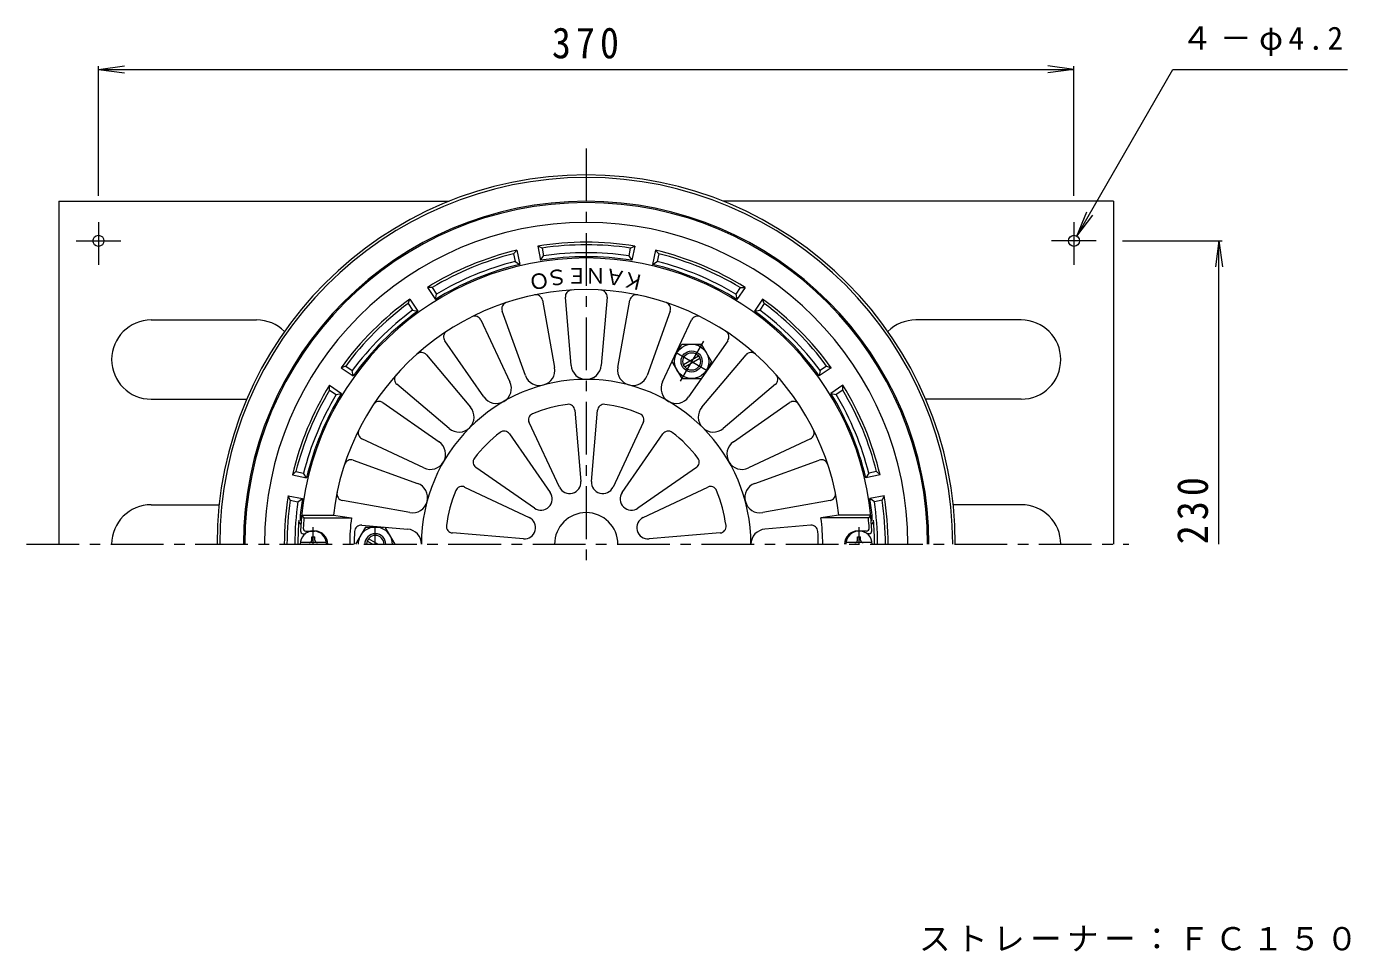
# Model space of a CAD drawing. Units: millimetres, scale not verified. Extents: x -336 to 305, y -464 to 514.
# Drawn here: x -263 to 239, y 164 to 514 of the extents above; entities that cross this region are included whole.
import ezdxf
from ezdxf.enums import TextEntityAlignment as Align

# ---------------------------------------------------------------- set-up
doc = ezdxf.new("R2010")
doc.units = ezdxf.units.MM
doc.header["$LTSCALE"] = 4
doc.linetypes.add('CHAIN1', pattern=[8, 5, -1, 1, -1])
for name, color, linetype, lineweight in [('0-0_通り芯', 3, 'Continuous', 9), ('0-1_躯体', 2, 'Continuous', 9), ('0-2_仕上', 6, 'Continuous', 9), ('0-4_その他', 7, 'Continuous', 9), ('0-5_寸法', 7, 'Continuous', 9), ('0-A', 4, 'Continuous', 9), ('0-B', 2, 'Continuous', 9)]:
    doc.layers.add(name, color=color, linetype=linetype, lineweight=lineweight)
doc.styles.add('ＭＳ ゴシック', font='')
doc.styles.get('ＭＳ ゴシック').set_extended_font_data('MS Gothic')

msp = doc.modelspace()

# ---------------------------------------------------------------- linework, layer by layer
at = {"layer": '0-0_通り芯', "linetype": 'CHAIN1'}
for p, q in [((-50.649, 467.973), (-50.649, 310.532)), ((-262.94, 318.006), (155.1, 318.006))]:
    msp.add_line(p, q, dxfattribs=at)
at = {"layer": '0-0_通り芯'}
for radius in [140, 139]:
    msp.add_arc((-50.649, 318.006), radius, 0, 180, dxfattribs=at)
at = {"layer": '0-1_躯体'}
for p, q in [((-78.16, 428.122), (-76.896, 429.457)), ((-78.16, 428.122), (-77.574, 425.176)), ((-76.896, 429.457), (-75.822, 424.06)), ((-69.05, 431.018), (-67.976, 425.62)), ((-67.371, 430.268), (-69.05, 431.018)), ((-67.976, 425.62), (-66.785, 427.322)), ((-67.371, 430.268), (-66.785, 427.322)), ((-33.926, 430.268), (-34.512, 427.322)), ((-34.512, 427.322), (-33.321, 425.62)), ((-33.926, 430.268), (-32.248, 431.018)), ((-32.248, 431.018), (-33.321, 425.62)), ((-24.401, 429.457), (-25.475, 424.06)), ((-23.138, 428.122), (-24.401, 429.457)), ((-23.138, 428.122), (-23.724, 425.175)), ((-77.574, 425.176), (-75.822, 424.06)), ((-25.475, 424.06), (-23.724, 425.175)), ((-110.897, 415.374), (-107.839, 410.798)), ((-109.059, 415.323), (-110.897, 415.374)), ((-109.059, 415.323), (-107.39, 412.825)), ((-107.839, 410.798), (-107.39, 412.825)), ((7.761, 415.323), (6.093, 412.825)), ((6.093, 412.825), (6.542, 410.798)), ((9.599, 415.374), (6.542, 410.798)), ((7.761, 415.323), (9.599, 415.374)), ((-118.205, 409.212), (-117.549, 410.929)), ((-118.205, 409.212), (-116.536, 406.714)), ((-117.549, 410.929), (-114.491, 406.353)), ((16.251, 410.929), (13.193, 406.353)), ((16.907, 409.212), (15.239, 406.714)), ((16.907, 409.212), (16.251, 410.929)), ((-116.536, 406.714), (-114.491, 406.353)), ((13.193, 406.353), (15.239, 406.714)), ((-141.854, 385.562), (-143.572, 384.906)), ((-143.572, 384.906), (-138.996, 381.848)), ((-141.854, 385.562), (-139.357, 383.894)), ((-138.996, 381.848), (-139.357, 383.894)), ((42.274, 384.906), (37.698, 381.848)), ((38.059, 383.894), (37.698, 381.848)), ((40.556, 385.562), (38.059, 383.894)), ((40.556, 385.562), (42.274, 384.906)), ((-148.016, 378.254), (-143.44, 375.197)), ((-147.965, 376.416), (-148.016, 378.254)), ((46.719, 378.254), (42.143, 375.197)), ((46.668, 376.416), (46.719, 378.254)), ((-147.965, 376.416), (-145.468, 374.748)), ((-145.468, 374.748), (-143.44, 375.197)), ((42.143, 375.197), (44.17, 374.748)), ((46.668, 376.416), (44.17, 374.748)), ((-160.764, 345.517), (-162.1, 344.254)), ((-162.1, 344.254), (-156.702, 343.18)), ((-160.764, 345.517), (-157.818, 344.931)), ((-156.702, 343.18), (-157.818, 344.931)), ((56.521, 344.931), (55.404, 343.18)), ((60.802, 344.254), (55.404, 343.18)), ((59.467, 345.517), (56.521, 344.931)), ((59.467, 345.517), (60.802, 344.254)), ((-163.66, 336.407), (-158.263, 335.334)), ((-162.91, 334.729), (-163.66, 336.407)), ((-162.91, 334.729), (-159.964, 334.143)), ((-159.964, 334.143), (-158.263, 335.334)), ((62.363, 336.407), (56.965, 335.334)), ((58.667, 334.143), (56.965, 335.334)), ((61.613, 334.728), (58.667, 334.143)), ((62.363, 336.407), (61.613, 334.728))]:
    msp.add_line(p, q, dxfattribs=at)
for centre, radius, start, end in [((-50.649, 318.006), 130, 0, 180), ((-50.649, 318.006), 129.5, 0, 180), ((-50.649, 318.006), 122.009, 0, 180), ((-50.649, 318.006), 114.5, 80.752, 99.24799), ((-50.649, 318.006), 114.5, 103.252, 121.74799), ((-50.649, 318.006), 113.5, 104.02753, 120.97246), ((-50.649, 318.006), 109, 80.85307, 99.14693), ((-50.649, 318.006), 113.5, 81.52753, 98.47246), ((-50.649, 318.006), 110.5, 81.603, 98.39699), ((-50.649, 318.006), 114.5, 58.252, 76.74799), ((-50.649, 318.006), 113.5, 59.02753, 75.97246), ((-50.649, 318.006), 109, 103.35307, 121.64693), ((-50.649, 318.006), 110.5, 104.103, 120.89699), ((-50.649, 318.006), 109, 58.35307, 76.64693), ((-50.649, 318.006), 110.5, 59.103, 75.89699), ((-50.649, 318.006), 114.5, 125.752, 144.24799), ((-50.649, 318.006), 113.5, 126.52753, 143.47246), ((-50.649, 318.006), 114.5, 35.752, 54.24799), ((-50.649, 318.006), 113.5, 36.52753, 53.47246), ((-50.649, 318.006), 110.5, 126.603, 143.39699), ((-50.649, 318.006), 109, 125.85307, 144.14693), ((-50.649, 318.006), 109, 35.85307, 54.14693), ((-50.649, 318.006), 110.5, 36.603, 53.39699), ((-50.649, 318.006), 114.5, 148.252, 166.74799), ((-50.649, 318.006), 114.5, 13.252, 31.74799), ((-50.649, 318.006), 113.5, 149.02753, 165.97246), ((-50.649, 318.006), 110.5, 149.103, 165.89699), ((-50.649, 318.006), 109, 148.35307, 166.64693), ((-50.649, 318.006), 109, 13.35307, 31.64693), ((-50.649, 318.006), 110.5, 14.103, 30.89699), ((-50.649, 318.006), 113.5, 14.02753, 30.97246), ((-50.649, 318.006), 114.5, 170.752, 180), ((-50.649, 318.006), 113.5, 171.52753, 180), ((-50.649, 318.006), 110.5, 171.603, 180), ((-50.649, 318.006), 109, 170.85307, 174.63744), ((-50.649, 318.006), 109, 5.36256, 9.14693), ((-50.649, 318.006), 110.5, 0, 8.39699), ((-50.649, 318.006), 113.5, 0, 8.47246), ((-50.649, 318.006), 114.5, 0, 9.24799), ((-50.649, 318.006), 109.351, 175.19084, 180), ((-157.622, 327.006), 2, 175.1911, 230.55983), ((-157.18, 328.006), 2, 174.63742, 216.40279), ((55.883, 328.006), 2, 323.5968, 5.36258), ((56.324, 327.006), 2, 309.44017, 4.8089), ((-50.649, 318.006), 109.351, 0, 4.80916)]:
    msp.add_arc(centre, radius, start, end, dxfattribs=at)
at = {"layer": '0-2_仕上'}
for p, q in [((-67.245, 410.496), (-62.659, 384.938)), ((-56.371, 385.766), (-58.556, 411.64)), ((-42.741, 411.64), (-44.926, 385.766)), ((-38.639, 384.938), (-34.053, 410.496)), ((-90.618, 403.049), (-79.573, 379.549)), ((-73.714, 381.976), (-82.521, 406.403)), ((-18.777, 406.403), (-27.584, 381.976)), ((-21.725, 379.549), (-10.68, 403.049)), ((-89.484, 373.827), (-104.314, 395.142)), ((3.016, 395.142), (-11.813, 373.827)), ((-111.266, 389.807), (-94.516, 369.966)), ((-6.782, 369.966), (9.969, 389.807)), ((-102.608, 361.873), (-122.449, 378.624)), ((21.151, 378.624), (1.311, 361.873)), ((-127.784, 371.671), (-106.469, 356.842)), ((5.171, 356.842), (26.486, 371.671)), ((-54.933, 368.764), (-52.66, 341.831)), ((-48.638, 341.831), (-46.364, 368.764)), ((-60.819, 339.644), (-72.317, 364.106)), ((-28.98, 364.106), (-40.478, 339.644)), ((-112.191, 346.93), (-135.691, 357.975)), ((-79.738, 359.822), (-64.303, 337.633)), ((-36.995, 337.633), (-21.559, 359.822)), ((34.394, 357.975), (10.894, 346.93)), ((-139.045, 349.878), (-114.618, 341.071)), ((-70.276, 331.66), (-92.464, 347.096)), ((-8.833, 347.096), (-31.022, 331.66)), ((13.321, 341.071), (37.748, 349.878)), ((-96.749, 339.675), (-72.287, 328.177)), ((-29.011, 328.177), (-4.549, 339.675)), ((-117.58, 330.016), (-143.138, 334.602)), ((41.841, 334.602), (16.283, 330.016)), ((56.385, 328.006), (38.401, 328.006)), ((57.292, 329.006), (56.385, 328.006)), ((-157.963, 322.006), (-157.149, 322.006)), ((-156.98, 323.006), (-153.649, 323.006)), ((-135.809, 325.198), (-118.408, 323.729)), ((-74.473, 320.017), (-101.407, 322.291)), ((0.109, 322.291), (-26.824, 320.017)), ((34.512, 325.198), (17.111, 323.729)), ((55.682, 323.006), (52.351, 323.006)), ((56.666, 322.006), (55.851, 322.006))]:
    msp.add_line(p, q, dxfattribs=at)
for points in [[(-158.59, 329.006), (-157.683, 328.006), (-139.698, 328.006)], [(-158.59, 329.006), (-146.52, 329.006), (-139.698, 328.006)], [(57.292, 329.006), (45.222, 329.006), (38.401, 328.006)]]:
    msp.add_lwpolyline(points, dxfattribs=at)
for centre, radius, start, end in [((-50.649, 318.006), 108.5, 2.68217, 177.31783), ((-50.649, 318.006), 96.5, 6.54535, 173.45465), ((-69.706, 410.054), 2.5, 10.17256, 101.69687), ((-56.065, 411.85), 2.5, 93.30313, 184.82742), ((-45.232, 411.85), 2.5, 355.17262, 86.69693), ((-31.592, 410.054), 2.5, 78.30362, 169.82791), ((-80.169, 407.251), 2.5, 108.30307, 199.82736), ((-21.129, 407.251), 2.5, 340.17311, 71.69742), ((-92.88, 401.986), 2.5, 25.1725, 116.69681), ((-8.417, 401.986), 2.5, 63.30247, 154.82677), ((-102.261, 396.569), 2.5, 123.30301, 214.8273), ((0.964, 396.569), 2.5, 325.17197, 56.69627), ((-113.177, 388.194), 2.5, 40.17201, 131.69632), ((11.879, 388.194), 2.5, 48.30246, 139.82675), ((-120.836, 380.534), 2.5, 138.30252, 229.82681), ((-68.311, 383.924), 5.743, 199.82715, 10.17284), ((-50.649, 386.249), 5.743, 184.82703, 355.17271), ((-32.986, 383.924), 5.743, 169.82719, 340.17288), ((19.539, 380.534), 2.5, 310.17195, 41.69626), ((-50.649, 318.006), 62.5, 0, 180), ((-84.77, 377.106), 5.743, 214.82727, 25.17296), ((-16.527, 377.106), 5.743, 154.82698, 325.17267), ((-129.212, 369.619), 2.5, 55.17316, 146.69746), ((27.914, 369.619), 2.5, 33.30383, 124.82812), ((-98.904, 366.261), 5.743, 229.8271, 40.17279), ((-70.055, 365.17), 2.5, 112.36513, 205.17522), ((-50.649, 318.006), 53.5, 97.63472, 112.36528), ((-57.424, 368.554), 2.5, 4.82506, 97.63455), ((-43.873, 368.554), 2.5, 82.36568, 175.17577), ((-50.649, 318.006), 53.5, 67.63474, 82.3653), ((-31.243, 365.17), 2.5, 334.82561, 67.6351), ((-2.394, 366.261), 5.743, 139.82716, 310.17285), ((-134.628, 360.238), 2.5, 153.30367, 244.82796), ((-109.749, 352.128), 5.743, 244.82732, 55.173), ((-50.649, 318.006), 53.5, 127.6347, 142.36526), ((-81.791, 358.394), 2.5, 34.82451, 127.634), ((-19.507, 358.394), 2.5, 52.36452, 145.17461), ((-50.649, 318.006), 53.5, 37.63469, 52.36525), ((8.451, 352.128), 5.743, 124.82706, 295.17274), ((33.33, 360.238), 2.5, 295.17332, 26.69763), ((-139.893, 347.527), 2.5, 70.17317, 161.69748), ((-91.037, 349.148), 2.5, 142.36458, 235.17467), ((-10.261, 349.148), 2.5, 304.82445, 37.63394), ((38.595, 347.527), 2.5, 18.30307, 109.82736), ((-56.936, 341.47), 4.291, 205.175, 4.82497), ((-44.362, 341.47), 4.291, 175.17476, 334.82472), ((-142.697, 337.063), 2.5, 168.30368, 259.82797), ((-116.566, 335.669), 5.743, 259.82713, 70.17282), ((-50.649, 318.006), 53.5, 157.63475, 172.36531), ((-97.812, 337.412), 2.5, 64.82567, 157.63516), ((-67.825, 335.183), 4.291, 235.17525, 34.82521), ((-33.472, 335.183), 4.291, 145.17491, 304.82487), ((-3.485, 337.412), 2.5, 22.36513, 115.17522), ((-50.649, 318.006), 53.5, 7.63472, 22.36528), ((15.269, 335.669), 5.743, 109.82715, 280.17284), ((41.399, 337.063), 2.5, 280.17256, 11.69687), ((-50.649, 318.006), 107.5, 174.66246, 176.77034), ((-63.149, 318.006), 77.2, 172.55737, 180), ((-74.112, 324.293), 4.291, 265.17509, 64.82506), ((-50.649, 318.006), 12, 0, 180), ((-27.185, 324.293), 4.291, 115.175, 274.82497), ((-38.149, 318.006), 77.2, 0, 7.44263), ((-50.649, 318.006), 107.5, 3.22966, 5.33754), ((-157.963, 323.006), 1, 175.75238, 270), ((-156.98, 324.006), 1, 176.77013, 270), ((-153.649, 318.006), 5, 0, 90), ((-50.649, 318.006), 88, 176.84834, 180), ((-136.019, 322.707), 2.5, 85.17291, 176.84845), ((-118.891, 318.006), 5.743, 0.00009, 85.17293), ((-101.197, 324.782), 2.5, 172.36574, 265.17583), ((-0.101, 324.782), 2.5, 274.82506, 7.63455), ((17.594, 318.006), 5.743, 94.82707, 179.99995), ((34.722, 322.707), 2.5, 3.15155, 94.82709), ((-50.649, 318.006), 88, 0, 3.15166), ((52.351, 318.006), 5, 90, 180), ((55.682, 324.006), 1, 270, 3.22987), ((56.666, 323.006), 1, 270, 4.24762)]:
    msp.add_arc(centre, radius, start, end, dxfattribs=at)
at = {"layer": '0-4_その他'}
for p, q in [((-235.649, 498.006), (-225.734, 499.312)), ((-235.649, 450.1), (-235.649, 499.206)), ((-235.649, 498.006), (134.351, 498.006)), ((-235.649, 498.006), (-225.734, 496.701)), ((134.351, 498.006), (124.437, 499.312)), ((134.351, 498.006), (124.437, 496.701)), ((134.351, 450.1), (134.351, 499.206)), ((152.794, 433.006), (190.551, 433.006)), ((189.351, 433.006), (188.046, 423.092)), ((189.351, 318.006), (189.351, 433.006)), ((189.351, 433.006), (190.657, 423.092))]:
    msp.add_line(p, q, dxfattribs=at)
at = {"layer": '0-5_寸法'}
for p, q in [((135.401, 434.825), (171.879, 498.006)), ((171.879, 498.006), (238.135, 498.006)), ((135.401, 434.825), (139.228, 444.064)), ((135.401, 434.825), (141.489, 442.758))]:
    msp.add_line(p, q, dxfattribs=at)
at = {"layer": '0-A'}
for p, q in [((-17.818, 387.861), (-14.396, 393.788)), ((-14.396, 393.788), (-6.896, 393.788)), ((-3.149, 387.288), (-6.899, 393.784)), ((-18.115, 387.23), (-14.396, 380.788)), ((-13.744, 386.078), (-8.053, 389.364)), ((-13.244, 385.213), (-7.553, 388.498)), ((-3.149, 387.288), (-6.568, 381.366)), ((-14.396, 380.788), (-6.97, 380.788)), ((-134.399, 324.502), (-138.149, 318.006)), ((-134.399, 324.502), (-127.56, 324.502)), ((-126.889, 324.494), (-126.893, 324.502)), ((-123.146, 318.011), (-126.859, 324.442)), ((-149.185, 318.607), (-159.113, 318.607)), ((-154.749, 320.756), (-153.549, 320.756)), ((-154.749, 319.606), (-154.749, 320.756)), ((-153.549, 319.606), (-153.549, 320.756)), ((-131.649, 318.006), (-133.744, 319.216)), ((-129.649, 318.006), (-133.244, 320.082)), ((-123.149, 318.006), (-123.146, 318.011)), ((57.815, 318.607), (47.887, 318.607)), ((52.251, 320.756), (53.451, 320.756)), ((52.251, 319.606), (52.251, 320.756)), ((53.451, 319.606), (53.451, 320.756))]:
    msp.add_line(p, q, dxfattribs=at)
at = {"layer": '0-A', "linetype": 'CHAIN1'}
for p, q in [((-6.221, 394.958), (-14.986, 379.777)), ((-16.5, 390.666), (-4.798, 383.91)), ((-154.149, 318.006), (-154.149, 324.513)), ((-130.649, 318.006), (-130.649, 324.762)), ((52.851, 318.006), (52.851, 324.513))]:
    msp.add_line(p, q, dxfattribs=at)
at = {"layer": '0-A'}
for centre, radius in [((-10.644, 387.286), 6.5), ((-10.649, 387.288), 4), ((-10.649, 387.288), 3.324)]:
    msp.add_circle(centre, radius, dxfattribs=at)
for centre, radius, start, end in [((-154.149, 318.006), 5, 0, 180), ((-130.649, 318.012), 6.5, 359.95093, 180.04886), ((-130.649, 318.006), 4, 0, 180), ((52.851, 318.006), 5, 0, 180), ((-155.749, 319.606), 1, 270, 0), ((-152.549, 319.606), 1, 180, 270), ((-130.649, 318.006), 3.324, 0, 180), ((51.251, 319.606), 1, 270, 0), ((54.451, 319.606), 1, 180, 270)]:
    msp.add_arc(centre, radius, start, end, dxfattribs=at)
at = {"layer": '0-B'}
for p, q in [((-250.649, 448.006), (-102.61, 448.006)), ((-250.649, 448.006), (-250.649, 318.006)), ((149.351, 448.006), (1.313, 448.006)), ((149.351, 448.006), (149.351, 318.006)), ((-235.649, 440.1), (-235.649, 423.924)), ((134.351, 440.1), (134.351, 423.924)), ((-244.091, 433.006), (-227.18, 433.006)), ((142.794, 433.006), (125.882, 433.006)), ((-215.649, 403.006), (-175.649, 403.006)), ((114.351, 403.006), (74.351, 403.006)), ((-215.649, 373.006), (-179.393, 373.006)), ((114.351, 373.006), (78.095, 373.006)), ((-215.649, 333.006), (-189.843, 333.006)), ((114.351, 333.006), (88.545, 333.006))]:
    msp.add_line(p, q, dxfattribs=at)
for centre in [(-235.649, 433.006), (134.351, 433.006)]:
    msp.add_circle(centre, 2.1, dxfattribs=at)
for centre, start, end in [((-215.649, 388.006), 90, 270), ((-175.649, 388.006), 45.23164, 90), ((74.351, 388.006), 90, 134.76836), ((114.351, 388.006), 270, 90), ((-215.649, 318.006), 90, 180), ((114.351, 318.006), 0, 90)]:
    msp.add_arc(centre, 15, start, end, dxfattribs=at)

# ---------------------------------------------------------------- texts
at = {"layer": '0-2_仕上', "style": 'ＭＳ ゴシック'}
for s, rotation, p in [('Ｓ', 190, (-58.578, 424.484)), ('Ｅ', 180, (-50.149, 424.474)), ('Ｎ', 180, (-43.149, 424.474)), ('Ａ', 170, (-35.006, 423.088)), ('Ｏ', 193.001, (-65.681, 423.212)), ('Ｋ', 167, (-27.821, 421.412))]:
    msp.add_text(s, height=5.865, rotation=rotation, dxfattribs=at).set_placement(p, align=Align.BOTTOM_LEFT)
at = {"layer": '0-4_その他', "color": 2, "insert": (-63.649, 502.006), "char_height": 11.73, "attachment_point": 7, "style": 'ＭＳ ゴシック'}
msp.add_mtext('\\T1.27;\\W0.9;370', dxfattribs=at)
at = {"layer": '0-4_その他', "color": 2, "insert": (185.351, 318.006), "char_height": 11.73, "attachment_point": 7, "rotation": 90, "style": 'ＭＳ ゴシック'}
msp.add_mtext('\\T1.27;\\W0.9;230', dxfattribs=at)
at = {"layer": '0-5_寸法', "char_height": 8.798, "attachment_point": 7, "style": 'ＭＳ ゴシック'}
for s, insert in [('\\T1.23;４－φ4.2', (175.023, 503.035)), ('\\T1.17;ストレーナー：ＦＣ１５０', (75.546, 163.642))]:
    msp.add_mtext(s, dxfattribs=dict(at, insert=insert))

doc.saveas('drawing.dxf')
